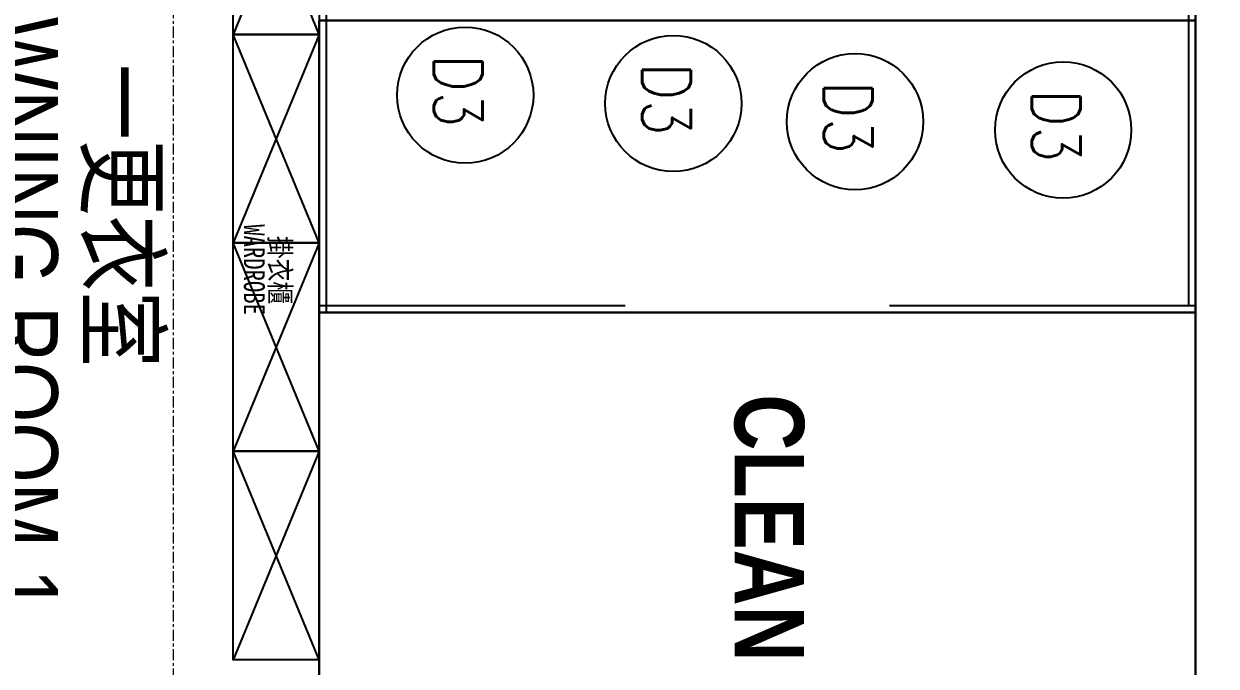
# Model space of a CAD drawing. Extents: x -15449 to 568150, y -1239737 to 53667.
# Drawn here: x 471339 to 479913, y -139532 to -134909 of the extents above; entities that cross this region are included whole.
import ezdxf
from ezdxf.enums import TextEntityAlignment as Align

# ---------------------------------------------------------------- set-up
doc = ezdxf.new("R2010")
doc.units = 0
doc.header["$LTSCALE"] = 8
doc.linetypes.add('IDA - Grid Line', pattern=[3500, 2000, -500, 500, -500])
doc.layers.get('0').update_dxf_attribs({"color": 1, "linetype": 'CONTINUOUS'})
for name, color, linetype in [('0-T50单抗岩棉库板H6000', 150, 'CONTINUOUS'), ('000_CTCI_CSA', 7, 'CONTINUOUS'), ('000_CTCI_EE', 200, 'CONTINUOUS'), ('188K-SM-03-F10-ARCH-PA-Y2257103$0$K-TXT', 7, 'CONTINUOUS'), ('x_plan$0$A-FURN', 44, 'CONTINUOUS')]:
    doc.layers.add(name, color=color, linetype=linetype)
doc.layers.add('A-_ANOTGRID_E', color=7, linetype='CONTINUOUS', lineweight=9)
doc.styles.add('188K-SM-03-F10-ARCH-PA-Y2257103$0$Standard', font='txt.shx', dxfattribs={"bigfont": 'chineset.shx'})
doc.styles.add('Site Area', font='arial.ttf', dxfattribs={"width": 0.8})

# ---------------------------------------------------------------- blocks, each defined once
blk = doc.blocks.new('column grid')
at = {"layer": 'A-_ANOTGRID_E', "color": 8, "linetype": 'IDA - Grid Line', "ltscale": 0.005, "true_color": 0x808080}
blk.add_line((-47404.4, 9427, 0), (-47404.4, -120414.2, 0), dxfattribs=at)
blk = doc.blocks.new('CTCI_Building Footprint and Grid')
at = {"color": 252}
blk.add_blockref('column grid', (1987651, -866033, 0), dxfattribs=at)

msp = doc.modelspace()

# ---------------------------------------------------------------- linework, layer by layer
at = {"color": 252, "elevation": 0}
msp.add_lwpolyline([(473463.53, -134885.4988), (479763.9769, -134885.4988), (479763.9769, -136985.4988), (473463.53, -136985.4988)], close=True, dxfattribs=at)
at = {"layer": '0-T50单抗岩棉库板H6000', "lineweight": -3}
for p, q in [((479713.8371, -121435.4167, 0), (479713.8383, -136935.4976, 0)), ((479763.8371, -121435.4167, 0), (479763.8383, -136935.4976, 0)), ((473463.6678, -133485.3554, 0), (473463.6697, -136985.5, 0)), ((473513.6678, -133485.3553, 0), (473513.6697, -136985.5, 0)), ((473463.6697, -136935.5, 0), (475663.7534, -136935.4988, 0)), ((473463.6697, -136985.5, 0), (475663.7535, -136985.4988, 0)), ((477563.7534, -136935.4988, 0), (479763.8383, -136935.4976, 0)), ((477563.7535, -136985.4988, 0), (479763.8383, -136985.4976, 0))]:
    msp.add_line(p, q, dxfattribs=at)
at = {"layer": '000_CTCI_CSA', "color": 252, "ltscale": 0.1, "elevation": 0}
for points in [[(479764.1147, -112577.0636), (509463.6678, -112577.0636), (509463.6678, -133434.7793), (512750.2089, -133434.7793), (512750.2092, -153234.7791), (483364.1147, -153234.7791), (483364.1147, -143635.4228), (479763.9769, -143635.4228), (479764.1147, -112577.0636)], [(479764.1147, -134885.4988), (473463.6678, -134885.4988), (473463.67, -140485.2981), (464463.67, -140485.2981), (464463.6678, -121435.4167), (479764.1147, -121435.4167), (479764.1147, -134885.4988)], [(473463.6678, -136485.2703), (473463.6678, -140484.9227)]]:
    msp.add_lwpolyline(points, dxfattribs=at)
msp.add_lwpolyline([(473463.53, -136985.4988), (479763.9769, -136985.4988), (479763.9769, -141035.3554), (473463.53, -141035.3554)], close=True, dxfattribs=at)
at = {"layer": '000_CTCI_EE', "color": 252, "lineweight": 20, "const_width": 1, "elevation": 0}
msp.add_lwpolyline([(485763.9769, -134635.4228), (485763.9769, -143635.4228), (479763.9769, -143635.4228), (479763.9769, -134635.4228), (485763.9769, -134635.4228)], dxfattribs=at)
at = {"layer": '188K-SM-03-F10-ARCH-PA-Y2257103$0$K-TXT'}
for centre in [(474513, -135422, 0), (476010, -135482, 0), (477316, -135613, 0), (478813, -135673, 0)]:
    msp.add_circle(centre, 490, dxfattribs=at)
at = {"layer": 'x_plan$0$A-FURN', "ltscale": 2}
for p, q in [((473463.53, -133485.3554, 0), (472843.53, -134985.3554, 0)), ((473463.53, -134985.3554, 0), (472843.53, -133485.3554, 0)), ((473463.53, -134985.3554, 0), (472843.53, -136485.3554, 0)), ((473463.53, -136485.3554, 0), (472843.53, -134985.3554, 0)), ((473463.53, -136485.3554, 0), (472843.53, -137985.3554, 0)), ((473463.53, -137985.3554, 0), (472843.53, -136485.3554, 0)), ((473463.5306, -137985.3567, 0), (472843.5306, -139485.3567, 0)), ((473463.5306, -139485.3567, 0), (472843.5306, -137985.3567, 0))]:
    msp.add_line(p, q, dxfattribs=at)
at = {"layer": 'x_plan$0$A-FURN', "ltscale": 2, "elevation": 0}
for points in [[(473463.53, -133485.3554), (473463.53, -134985.3554), (472843.53, -134985.3554), (472843.53, -133485.3554)], [(473463.53, -134985.3554), (473463.53, -136485.3554), (472843.53, -136485.3554), (472843.53, -134985.3554)], [(473463.53, -136485.3554), (473463.53, -137985.3554), (472843.53, -137985.3554), (472843.53, -136485.3554)], [(473463.5306, -137985.3567), (473463.5306, -139485.3567), (472843.5306, -139485.3567), (472843.5306, -137985.3567)]]:
    msp.add_lwpolyline(points, close=True, dxfattribs=at)

# ---------------------------------------------------------------- block references
at = {"layer": '000_CTCI_CSA', "color": 2}
msp.add_blockref('CTCI_Building Footprint and Grid', (-1467832.5298, 816737), dxfattribs=at)

# ---------------------------------------------------------------- texts
at = {"color": 252, "style": 'Site Area', "width": 0.8}
for s, p in [('GOWNING ROOM 1', (471083.5266, -133989.6576)), ('一更衣室', (471799.5266, -135196.6576))]:
    msp.add_text(s, height=500, rotation=270, dxfattribs=at).set_placement(p)
at = {"color": 252, "char_height": 150, "attachment_point": 8, "rotation": 270, "style": 'Site Area'}
for s, insert, width in [('{\\fSimSun|b1|i0|c0|p2;WARDROBE}', (472919.2276, -136677.7975), 3932.66432), ('{\\fSimSun|b1|i0|c134|p2;掛衣櫃}', (473089.5062, -136680.6795), 2417.099658)]:
    msp.add_mtext(s, dxfattribs=dict(at, insert=insert, width=width))
at = {"color": 252, "insert": (476950, -137575, 0), "char_height": 500, "attachment_point": 1, "rotation": 270, "style": 'Site Area'}
msp.add_mtext_dynamic_manual_height_columns('{\\fArial|b1|i0|c0|p34;CLEAN LIFT}', width=4149.053202, gutter_width=24254.764, heights=[0], dxfattribs=at)
at = {"layer": '188K-SM-03-F10-ARCH-PA-Y2257103$0$K-TXT', "style": '188K-SM-03-F10-ARCH-PA-Y2257103$0$Standard', "width": 0.85}
for p in [(474463, -135391.2021, 0), (475960, -135451.2021, 0), (477266, -135582.2021, 0), (478763, -135642.2021, 0)]:
    msp.add_text('D3', height=350, rotation=270, dxfattribs=at).set_placement(p, align=Align.MIDDLE)

doc.saveas('drawing.dxf')
